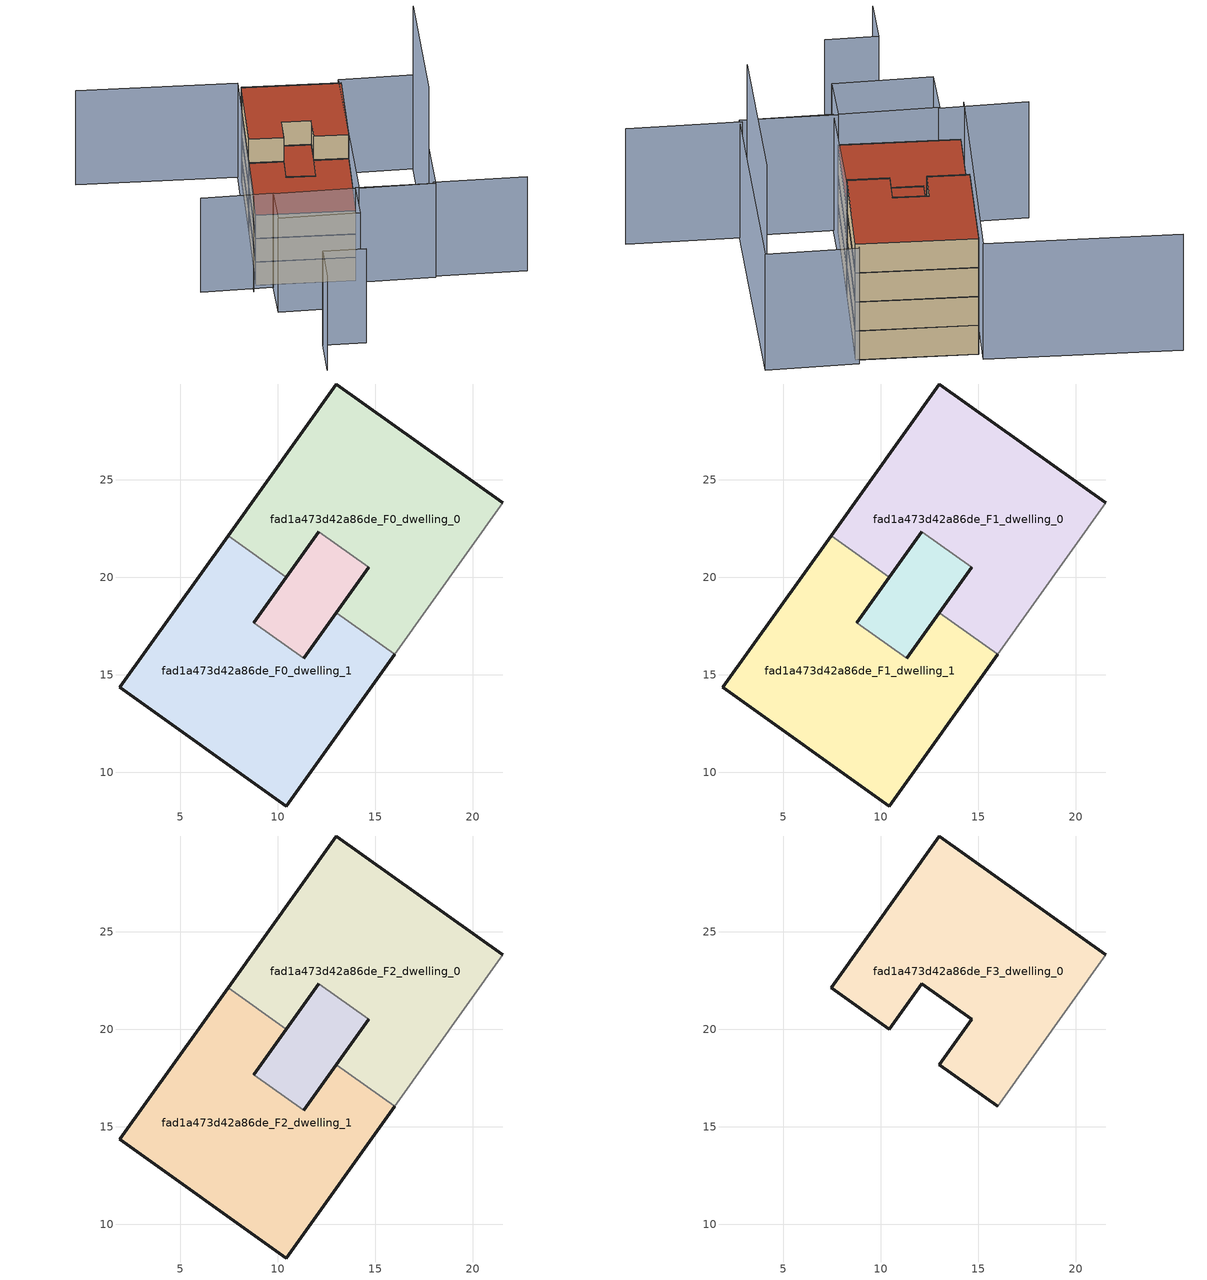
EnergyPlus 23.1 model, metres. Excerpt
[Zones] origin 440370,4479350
fad1a473d42a86de_F0_dwelling_0
 floor ground (EU_floor_Construction): 15.98,16.05 21.52,23.83 12.99,29.91 7.45,22.13 10.43,20 12.1,22.33 14.66,20.51 12.99,18.18 z0
 wall outside (EU_wall_Construction): 12.99,18.18 14.66,20.51 / 12.1,22.33 10.43,20 / 7.45,22.13 12.99,29.91 21.52,23.83 z0:3
 wall to fad1a473d42a86de_F0_dwelling_1 (EU_wall_Construction): 15.98,16.05 12.99,18.18 / 10.43,20 7.45,22.13 z0:3
 wall to fad1a473d42a86de_F0_circulation (EU_wall_Construction): 14.66,20.51 12.1,22.33 z0:3
 wall adiabatic (EU_wall_Construction): 21.52,23.83 15.98,16.05 z0:3
fad1a473d42a86de_F0_dwelling_1
 floor ground (EU_floor_Construction): 10.44,8.27 15.98,16.05 12.99,18.18 11.33,15.84 8.77,17.67 10.43,20 7.45,22.13 1.9,14.35 z0
 wall outside (EU_wall_Construction): 10.43,20 8.77,17.67 / 11.33,15.84 12.99,18.18 / 15.98,16.05 10.44,8.27 1.9,14.35 7.45,22.13 z0:3
 wall to fad1a473d42a86de_F0_circulation (EU_wall_Construction): 8.77,17.67 11.33,15.84 z0:3
fad1a473d42a86de_F0_circulation
 floor ground (EU_floor_Construction): 11.33,15.84 14.66,20.51 12.1,22.33 8.77,17.67 z0
 wall outside (EU_wall_Construction): 14.66,20.51 11.33,15.84 / 8.77,17.67 12.1,22.33 z0:3
fad1a473d42a86de_F1_dwelling_0
 floor to fad1a473d42a86de_F0_dwelling_0 (EU_floor_Construction): 15.98,16.05 21.52,23.83 12.99,29.91 7.45,22.13 10.43,20 12.1,22.33 14.66,20.51 12.99,18.18 z3
 wall outside (EU_wall_Construction): 12.99,18.18 14.66,20.51 / 12.1,22.33 10.43,20 / 7.45,22.13 12.99,29.91 21.52,23.83 z3:6
 wall to fad1a473d42a86de_F1_dwelling_1 (EU_wall_Construction): 15.98,16.05 12.99,18.18 / 10.43,20 7.45,22.13 z3:6
 wall to fad1a473d42a86de_F1_circulation (EU_wall_Construction): 14.66,20.51 12.1,22.33 z3:6
 wall adiabatic (EU_wall_Construction): 21.52,23.83 15.98,16.05 z3:6
fad1a473d42a86de_F1_dwelling_1
 floor to fad1a473d42a86de_F0_dwelling_1 (EU_floor_Construction): 10.44,8.27 15.98,16.05 12.99,18.18 11.33,15.84 8.77,17.67 10.43,20 7.45,22.13 1.9,14.35 z3
 wall outside (EU_wall_Construction): 10.43,20 8.77,17.67 / 11.33,15.84 12.99,18.18 / 15.98,16.05 10.44,8.27 1.9,14.35 7.45,22.13 z3:6
 wall to fad1a473d42a86de_F1_circulation (EU_wall_Construction): 8.77,17.67 11.33,15.84 z3:6
fad1a473d42a86de_F1_circulation
 floor to fad1a473d42a86de_F0_circulation (EU_floor_Construction): 11.33,15.84 14.66,20.51 12.1,22.33 8.77,17.67 z3
 wall outside (EU_wall_Construction): 14.66,20.51 11.33,15.84 / 8.77,17.67 12.1,22.33 z3:6
fad1a473d42a86de_F2_dwelling_0
 floor to fad1a473d42a86de_F1_dwelling_0 (EU_floor_Construction): 15.98,16.05 21.52,23.83 12.99,29.91 7.45,22.13 10.43,20 12.1,22.33 14.66,20.51 12.99,18.18 z6
 wall outside (EU_wall_Construction): 12.99,18.18 14.66,20.51 / 12.1,22.33 10.43,20 / 7.45,22.13 12.99,29.91 21.52,23.83 z6:9
 wall to fad1a473d42a86de_F2_dwelling_1 (EU_wall_Construction): 15.98,16.05 12.99,18.18 / 10.43,20 7.45,22.13 z6:9
 wall to fad1a473d42a86de_F2_circulation (EU_wall_Construction): 14.66,20.51 12.1,22.33 z6:9
 wall adiabatic (EU_wall_Construction): 21.52,23.83 15.98,16.05 z6:9
fad1a473d42a86de_F2_dwelling_1
 floor to fad1a473d42a86de_F1_dwelling_1 (EU_floor_Construction): 10.44,8.27 15.98,16.05 12.99,18.18 11.33,15.84 8.77,17.67 10.43,20 7.45,22.13 1.9,14.35 z6
 wall outside (EU_wall_Construction): 10.43,20 8.77,17.67 / 11.33,15.84 12.99,18.18 / 15.98,16.05 10.44,8.27 1.9,14.35 7.45,22.13 z6:9
 wall to fad1a473d42a86de_F2_circulation (EU_wall_Construction): 8.77,17.67 11.33,15.84 z6:9
 roof outside (EU_roof_Construction): 12.99,18.18 15.98,16.05 10.44,8.27 1.9,14.35 7.45,22.13 10.43,20 8.77,17.67 11.33,15.84 z9
fad1a473d42a86de_F2_circulation
 floor to fad1a473d42a86de_F1_circulation (EU_floor_Construction): 11.33,15.84 14.66,20.51 12.1,22.33 8.77,17.67 z6
 wall outside (EU_wall_Construction): 14.66,20.51 11.33,15.84 / 8.77,17.67 12.1,22.33 z6:9
 roof outside (EU_roof_Construction): 14.66,20.51 11.33,15.84 8.77,17.67 12.1,22.33 z9
fad1a473d42a86de_F3_dwelling_0
 floor to fad1a473d42a86de_F2_dwelling_0 (EU_floor_Construction): 15.98,16.05 21.52,23.83 12.99,29.91 7.45,22.13 10.43,20 12.1,22.33 14.66,20.51 12.99,18.18 z9
 wall outside (EU_wall_Construction): 15.98,16.05 12.99,18.18 14.66,20.51 12.1,22.33 10.43,20 7.45,22.13 12.99,29.91 21.52,23.83 z9:12
 wall adiabatic (EU_wall_Construction): 21.52,23.83 15.98,16.05 z9:12
 roof outside (EU_roof_Construction): 21.52,23.83 15.98,16.05 12.99,18.18 14.66,20.51 12.1,22.33 10.43,20 7.45,22.13 12.99,29.91 z12
shading: 10.29,8.19 17.28,3.43 / -2.31,-2.24 0.22,1.51 / 0.22,1.51 4.04,-1.07 / -3.33,17.14 3.12,12.93 / -0.71,40.6 13.16,30.72 / 13.16,30.72 0.97,13.62 / 17.22,3.74 25.42,-1.83 / 3.01,12.88 10.25,8.13 / 10.25,8.13 7.77,4.34 / 7.77,4.34 0.52,9.1 / 0.52,9.1 3.01,12.88 / 10.58,7.89 21.63,24.49 / 21.63,24.49 28.33,20.03 / 28.33,20.03 17.28,3.43 / 17.28,3.43 10.58,7.89 z0:12; 19.75,7.45 28.02,19.87 z0:21
[Building]
EU S2 Campaign: North Axis=0; Terrain=City; Solar Distribution=FullExterior
[Site:Location]
Madrid: Latitude=40.5; Longitude=-3.5; Time Zone=1; Elevation=609
[SizingPeriod:WeatherFileDays]
AnnualSizingPeriod: Begin Month=1; Begin Day of Month=1; End Month=12; End Day of Month=31; Day of Week for Start Day=Monday; Use Weather File Daylight Saving Period=No; Use Weather File Rain and Snow Indicators=No
[MATERIAL]
EU_InternalMass_Material: Roughness=MediumRough; Thickness=0.1; Conductivity=1; Density=1800; Specific Heat=900; Thermal Absorptance=0.9; Solar Absorptance=0.7; Visible Absorptance=0.7
[MATERIAL:NOMASS] Roughness=MediumRough; Thermal Absorptance=0.9; Solar Absorptance=0.7; Visible Absorptance=0.7
Name | Thermal Resistance
EU_wall_NoMass | 0.459673
EU_roof_NoMass | 0.495815
EU_floor_NoMass | 0.788942
[CONSTRUCTION]
EU_wall_Construction: EU_wall_NoMass
EU_roof_Construction: EU_roof_NoMass
EU_floor_Construction: EU_floor_NoMass
EU_InternalMass_Construction: EU_InternalMass_Material
[ZONE] Type=1; Multiplier=1; Ceiling Height=autocalculate; Floor Area=autocalculate; Part of Total Floor Area=Yes
Name | Volume
fad1a473d42a86de_F0_dwelling_0; fad1a473d42a86de_F1_dwelling_0; fad1a473d42a86de_F2_dwelling_0; fad1a473d42a86de_F3_dwelling_0 | 273.244
fad1a473d42a86de_F0_dwelling_1; fad1a473d42a86de_F1_dwelling_1; fad1a473d42a86de_F2_dwelling_1 | 273.25
fad1a473d42a86de_F0_circulation; fad1a473d42a86de_F1_circulation; fad1a473d42a86de_F2_circulation | 54.0524
[INTERNALMASS] Construction=EU_InternalMass_Construction
Name | Zone or ZoneList | Surface Area
fad1a473d42a86de_F0_dwelling_0_EU_InternalMass | fad1a473d42a86de_F0_dwelling_0 | 91.0857
fad1a473d42a86de_F0_dwelling_1_EU_InternalMass | fad1a473d42a86de_F0_dwelling_1 | 91.0857
fad1a473d42a86de_F1_dwelling_0_EU_InternalMass | fad1a473d42a86de_F1_dwelling_0 | 91.0857
fad1a473d42a86de_F1_dwelling_1_EU_InternalMass | fad1a473d42a86de_F1_dwelling_1 | 91.0857
fad1a473d42a86de_F2_dwelling_0_EU_InternalMass | fad1a473d42a86de_F2_dwelling_0 | 91.0857
fad1a473d42a86de_F2_dwelling_1_EU_InternalMass | fad1a473d42a86de_F2_dwelling_1 | 91.0857
fad1a473d42a86de_F3_dwelling_0_EU_InternalMass | fad1a473d42a86de_F3_dwelling_0 | 200.283
[OTHEREQUIPMENT] Fuel Type=Electricity; Design Level Calculation Method=Watts/Area; Power per Zone Floor Area=1; Fraction Latent=0; Fraction Radiant=0; Fraction Lost=0; Carbon Dioxide Generation Rate=0; EndUse Subcategory=EU_Step8_InternalGains
Name | Zone or ZoneList or Space or SpaceList | Schedule
EU_Step8_InternalGain_fad1a473d42a86de_F0_dwelling_0_f000 | fad1a473d42a86de_F0_dwelling_0 | EU_Step8_GainSchedule_fad1a473d42a86de_F0_dwelling_0_f000
EU_Step8_InternalGain_fad1a473d42a86de_F0_dwelling_1_f000 | fad1a473d42a86de_F0_dwelling_1 | EU_Step8_GainSchedule_fad1a473d42a86de_F0_dwelling_1_f000
EU_Step8_InternalGain_fad1a473d42a86de_F1_dwelling_0_f000 | fad1a473d42a86de_F1_dwelling_0 | EU_Step8_GainSchedule_fad1a473d42a86de_F1_dwelling_0_f000
EU_Step8_InternalGain_fad1a473d42a86de_F1_dwelling_1_f000 | fad1a473d42a86de_F1_dwelling_1 | EU_Step8_GainSchedule_fad1a473d42a86de_F1_dwelling_1_f000
EU_Step8_InternalGain_fad1a473d42a86de_F2_dwelling_0_f000 | fad1a473d42a86de_F2_dwelling_0 | EU_Step8_GainSchedule_fad1a473d42a86de_F2_dwelling_0_f000
EU_Step8_InternalGain_fad1a473d42a86de_F2_dwelling_1_f000 | fad1a473d42a86de_F2_dwelling_1 | EU_Step8_GainSchedule_fad1a473d42a86de_F2_dwelling_1_f000
EU_Step8_InternalGain_fad1a473d42a86de_F3_dwelling_0_f000 | fad1a473d42a86de_F3_dwelling_0 | EU_Step8_GainSchedule_fad1a473d42a86de_F3_dwelling_0_f000
[ZONEINFILTRATION:DESIGNFLOWRATE] Schedule=EU_AlwaysOn; Design Flow Rate Calculation Method=Flow/Area; Flow Rate per Floor Area=0.0005; Constant Term Coefficient=1; Temperature Term Coefficient=0; Velocity Term Coefficient=0; Velocity Squared Term Coefficient=0
Name | Zone or ZoneList or Space or SpaceList
EU_Circulation_Infiltration_fad1a473d42a86de_F0_circulation | fad1a473d42a86de_F0_circulation
EU_Circulation_Infiltration_fad1a473d42a86de_F1_circulation | fad1a473d42a86de_F1_circulation
EU_Circulation_Infiltration_fad1a473d42a86de_F2_circulation | fad1a473d42a86de_F2_circulation
[ZONEVENTILATION:DESIGNFLOWRATE] Schedule=EU_AlwaysOn; Design Flow Rate Calculation Method=AirChanges/Hour; Air Changes per Hour=0.719161; Ventilation Type=Natural; Fan Pressure Rise=0; Fan Total Efficiency=1; Constant Term Coefficient=1; Temperature Term Coefficient=0; Velocity Term Coefficient=0; Velocity Squared Term Coefficient=0; Minimum Indoor Temperature=-100; Maximum Indoor Temperature=100; Delta Temperature=-100; Minimum Outdoor Temperature=-100; Maximum Outdoor Temperature=100; Maximum Wind Speed=40
Name | Zone or ZoneList or Space or SpaceList
EU_ConstantAir_fad1a473d42a86de_F0_dwelling_0 | fad1a473d42a86de_F0_dwelling_0
EU_ConstantAir_fad1a473d42a86de_F0_dwelling_1 | fad1a473d42a86de_F0_dwelling_1
EU_ConstantAir_fad1a473d42a86de_F1_dwelling_0 | fad1a473d42a86de_F1_dwelling_0
EU_ConstantAir_fad1a473d42a86de_F1_dwelling_1 | fad1a473d42a86de_F1_dwelling_1
EU_ConstantAir_fad1a473d42a86de_F2_dwelling_0 | fad1a473d42a86de_F2_dwelling_0
EU_ConstantAir_fad1a473d42a86de_F2_dwelling_1 | fad1a473d42a86de_F2_dwelling_1
EU_ConstantAir_fad1a473d42a86de_F3_dwelling_0 | fad1a473d42a86de_F3_dwelling_0
[HVACTEMPLATE:THERMOSTAT] Constant Heating Setpoint=20; Constant Cooling Setpoint=50
EU_HeatOnly_fad1a473d42a86de_F0_dwelling_0; EU_HeatOnly_fad1a473d42a86de_F0_dwelling_1; EU_HeatOnly_fad1a473d42a86de_F1_dwelling_0; EU_HeatOnly_fad1a473d42a86de_F1_dwelling_1; EU_HeatOnly_fad1a473d42a86de_F2_dwelling_0; EU_HeatOnly_fad1a473d42a86de_F2_dwelling_1; EU_HeatOnly_fad1a473d42a86de_F3_dwelling_0
[HVACTEMPLATE:ZONE:IDEALLOADSAIRSYSTEM] System Availability Schedule=EU_AlwaysOn; Maximum Heating Supply Air Temperature=50; Minimum Cooling Supply Air Temperature=13; Maximum Heating Supply Air Humidity Ratio=0.0156; Minimum Cooling Supply Air Humidity Ratio=0.0077; Heating Limit=NoLimit; Cooling Limit=NoLimit; Heating Availability Schedule=EU_AlwaysOn; Cooling Availability Schedule=EU_CoolingOff; Dehumidification Control Type=ConstantSensibleHeatRatio; Cooling Sensible Heat Ratio=0.7; Dehumidification Setpoint=60; Humidification Control Type=None; Humidification Setpoint=30; Outdoor Air Method=None; Outdoor Air Flow Rate per Person=0.00944; Outdoor Air Flow Rate per Zone Floor Area=0; Outdoor Air Flow Rate per Zone=0; Demand Controlled Ventilation Type=None; Outdoor Air Economizer Type=NoEconomizer; Heat Recovery Type=None; Sensible Heat Recovery Effectiveness=0.7; Latent Heat Recovery Effectiveness=0.65
Name | Template Thermostat
fad1a473d42a86de_F0_dwelling_0 | EU_HeatOnly_fad1a473d42a86de_F0_dwelling_0
fad1a473d42a86de_F0_dwelling_1 | EU_HeatOnly_fad1a473d42a86de_F0_dwelling_1
fad1a473d42a86de_F1_dwelling_0 | EU_HeatOnly_fad1a473d42a86de_F1_dwelling_0
fad1a473d42a86de_F1_dwelling_1 | EU_HeatOnly_fad1a473d42a86de_F1_dwelling_1
fad1a473d42a86de_F2_dwelling_0 | EU_HeatOnly_fad1a473d42a86de_F2_dwelling_0
fad1a473d42a86de_F2_dwelling_1 | EU_HeatOnly_fad1a473d42a86de_F2_dwelling_1
fad1a473d42a86de_F3_dwelling_0 | EU_HeatOnly_fad1a473d42a86de_F3_dwelling_0
[SIZING:ZONE] Zone Cooling Design Supply Air Temperature Input Method=SupplyAirTemperature; Zone Cooling Design Supply Air Temperature=13; Zone Heating Design Supply Air Temperature Input Method=SupplyAirTemperature; Zone Heating Design Supply Air Temperature=50; Zone Cooling Design Supply Air Humidity Ratio=0.008; Zone Heating Design Supply Air Humidity Ratio=0.008; Cooling Design Air Flow Method=DesignDay; Cooling Design Air Flow Rate=0; Cooling Minimum Air Flow per Zone Floor Area=0.000762; Cooling Minimum Air Flow=0; Cooling Minimum Air Flow Fraction=0.2; Heating Design Air Flow Method=DesignDay; Heating Design Air Flow Rate=0; Heating Maximum Air Flow per Zone Floor Area=0.002032; Heating Maximum Air Flow=0.141576; Heating Maximum Air Flow Fraction=0.3; Account for Dedicated Outdoor Air System=No; Dedicated Outdoor Air System Control Strategy=NeutralSupplyAir; Dedicated Outdoor Air Low Setpoint Temperature for Design=autosize; Dedicated Outdoor Air High Setpoint Temperature for Design=autosize; Zone Load Sizing Method=Sensible Load Only No Latent Load; Zone Latent Cooling Design Supply Air Humidity Ratio Input Method=HumidityRatioDifference; Zone Cooling Design Supply Air Humidity Ratio Difference=0.005; Zone Latent Heating Design Supply Air Humidity Ratio Input Method=HumidityRatioDifference; Zone Humidification Design Supply Air Humidity Ratio Difference=0.005
fad1a473d42a86de_F0_dwelling_0; fad1a473d42a86de_F0_dwelling_1; fad1a473d42a86de_F1_dwelling_0; fad1a473d42a86de_F1_dwelling_1; fad1a473d42a86de_F2_dwelling_0; fad1a473d42a86de_F2_dwelling_1; fad1a473d42a86de_F3_dwelling_0
[SCHEDULE:CONSTANT]
Name | Hourly Value
EU_AlwaysOn | 1
EU_CoolingOff | 0
[SCHEDULE:FILE] Column Number=1; Rows to Skip at Top=0; Number of Hours of Data=8760; Column Separator=Comma; Interpolate to Timestep=No; Minutes per Item=60; Adjust Schedule for Daylight Savings=Yes
Name | File
EU_Step8_GainSchedule_fad1a473d42a86de_F0_dwelling_0_f000 | ../../schedules/fad1a473d42a86de/fad1a473d42a86de_F0_dwelling_0_f000_gain.csv
EU_Step8_GainSchedule_fad1a473d42a86de_F0_dwelling_1_f000 | ../../schedules/fad1a473d42a86de/fad1a473d42a86de_F0_dwelling_1_f000_gain.csv
EU_Step8_GainSchedule_fad1a473d42a86de_F1_dwelling_0_f000 | ../../schedules/fad1a473d42a86de/fad1a473d42a86de_F1_dwelling_0_f000_gain.csv
EU_Step8_GainSchedule_fad1a473d42a86de_F1_dwelling_1_f000 | ../../schedules/fad1a473d42a86de/fad1a473d42a86de_F1_dwelling_1_f000_gain.csv
EU_Step8_GainSchedule_fad1a473d42a86de_F2_dwelling_0_f000 | ../../schedules/fad1a473d42a86de/fad1a473d42a86de_F2_dwelling_0_f000_gain.csv
EU_Step8_GainSchedule_fad1a473d42a86de_F2_dwelling_1_f000 | ../../schedules/fad1a473d42a86de/fad1a473d42a86de_F2_dwelling_1_f000_gain.csv
EU_Step8_GainSchedule_fad1a473d42a86de_F3_dwelling_0_f000 | ../../schedules/fad1a473d42a86de/fad1a473d42a86de_F3_dwelling_0_f000_gain.csv
